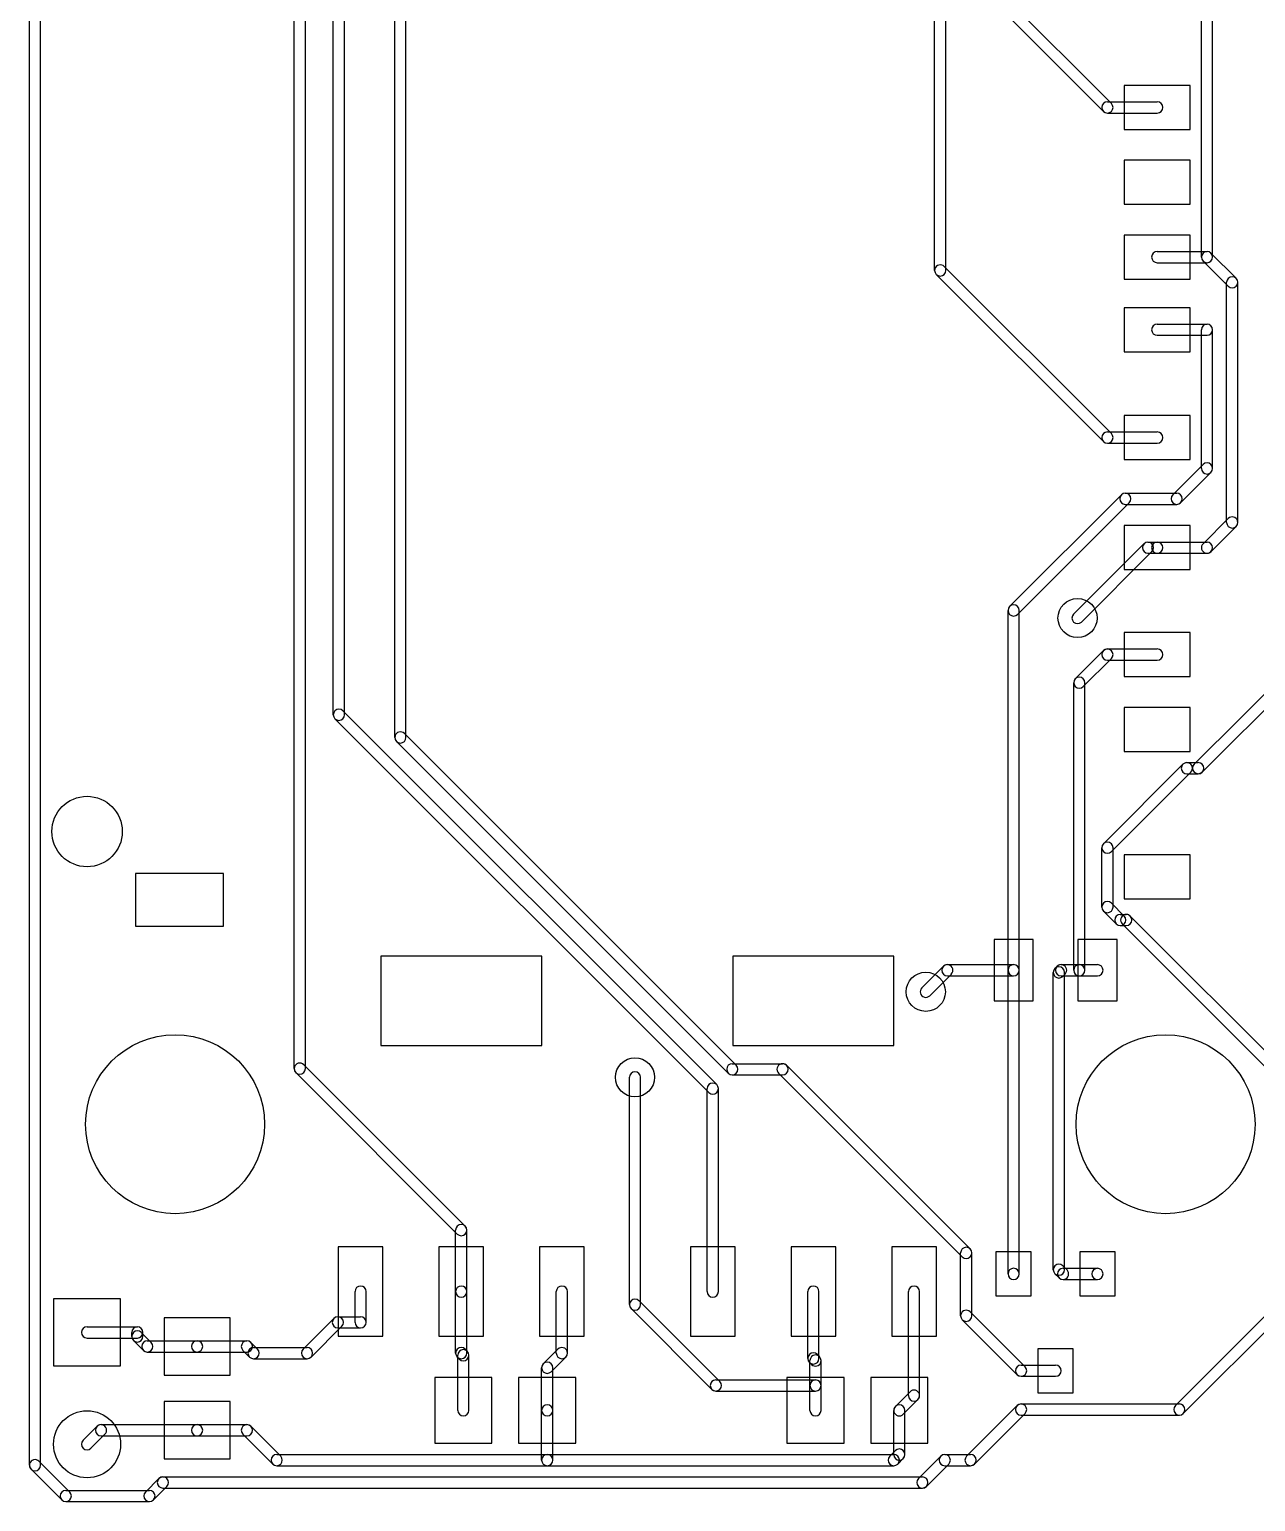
# Model space of a CAD drawing. Extents: x 67 to 209, y -168 to -95.
# Drawn here: x 67.69 to 95.54, y -167.07 to -133.63 of the extents above; entities that cross this region are included whole.
import ezdxf

# ---------------------------------------------------------------- set-up
doc = ezdxf.new("R2010")
doc.units = 0
doc.header["$MEASUREMENT"] = 0
doc.layers.add('BLACK', color=250, linetype='CONTINUOUS')

msp = doc.modelspace()

# ---------------------------------------------------------------- linework, layer by layer
at = {"layer": 'BLACK'}
for p, q in [((67.6916, -166.247), (67.6916, -121.689)), ((67.9456, -166.247), (67.9456, -121.689)), ((74.5946, -149.198), (74.5946, -126.322)), ((74.8486, -149.198), (74.8486, -126.322)), ((75.9912, -149.712), (75.9912, -126.681)), ((76.2452, -149.712), (76.2452, -126.681)), ((88.2544, -139.103), (88.2544, -129.273)), ((88.5084, -139.103), (88.5084, -129.273)), ((73.7052, -157.237), (73.7052, -129.432)), ((73.9592, -157.237), (73.9592, -129.432)), ((94.3143, -138.8), (94.3143, -129.691)), ((94.5683, -138.8), (94.5683, -129.691)), ((92.0889, -135.49), (88.9019, -132.303)), ((92.2685, -135.31), (89.0815, -132.123)), ((94.06, -134.9), (92.56, -134.9)), ((92.56, -134.9), (92.56, -135.9)), ((94.06, -135.9), (94.06, -134.9)), ((92.1787, -135.273), (93.31, -135.273)), ((92.1787, -135.527), (93.31, -135.527)), ((92.56, -135.9), (94.06, -135.9)), ((94.06, -136.6), (92.56, -136.6)), ((92.56, -136.6), (92.56, -137.6)), ((94.06, -137.6), (94.06, -136.6)), ((92.56, -137.6), (94.06, -137.6)), ((94.06, -138.3), (92.56, -138.3)), ((92.56, -138.3), (92.56, -139.3)), ((94.06, -139.3), (94.06, -138.3)), ((93.31, -138.673), (94.4413, -138.673)), ((94.5311, -138.71), (95.103, -139.282)), ((92.2685, -142.81), (88.4712, -139.013)), ((93.31, -138.927), (94.4413, -138.927)), ((94.3515, -138.89), (94.9234, -139.462)), ((92.0889, -142.99), (88.2916, -139.193)), ((92.56, -139.3), (94.06, -139.3)), ((94.8862, -144.828), (94.8862, -139.372)), ((95.1402, -144.828), (95.1402, -139.372)), ((94.06, -139.95), (92.56, -139.95)), ((92.56, -139.95), (92.56, -140.95)), ((94.06, -140.95), (94.06, -139.95)), ((93.31, -140.323), (94.4413, -140.323)), ((94.3143, -143.601), (94.3143, -140.45)), ((94.5683, -143.601), (94.5683, -140.45)), ((93.31, -140.577), (94.4413, -140.577)), ((92.56, -140.95), (94.06, -140.95)), ((94.06, -142.4), (92.56, -142.4)), ((92.56, -142.4), (92.56, -143.4)), ((94.06, -143.4), (94.06, -142.4)), ((92.1787, -142.773), (93.31, -142.773)), ((92.1787, -143.027), (93.31, -143.027)), ((92.56, -143.4), (94.06, -143.4)), ((94.3515, -143.511), (93.6624, -144.2)), ((94.5311, -143.691), (93.842, -144.38)), ((92.4951, -144.2), (89.9578, -146.737)), ((92.6748, -144.38), (90.1375, -146.917)), ((92.5851, -144.163), (93.7522, -144.163)), ((92.5851, -144.417), (93.7522, -144.417)), ((94.9228, -144.738), (94.3518, -145.311)), ((94.06, -144.9), (92.56, -144.9)), ((92.56, -144.9), (92.56, -145.9)), ((94.06, -145.9), (94.06, -144.9)), ((95.1027, -144.917), (94.5317, -145.49)), ((93.0102, -145.31), (91.4102, -146.91)), ((93.1, -145.273), (93.31, -145.273)), ((93.31, -145.273), (94.4413, -145.273)), ((93.1898, -145.49), (91.5898, -147.09)), ((93.1, -145.527), (93.31, -145.527)), ((93.31, -145.527), (94.4413, -145.527)), ((92.56, -145.9), (94.06, -145.9)), ((89.9205, -155), (89.9205, -146.827)), ((90.1745, -155), (90.1745, -146.827)), ((94.06, -147.33), (92.56, -147.33)), ((92.56, -147.33), (92.56, -148.33)), ((94.06, -148.33), (94.06, -147.33)), ((91.4494, -148.379), (92.0896, -147.741)), ((92.1787, -147.703), (93.31, -147.703)), ((91.6287, -148.558), (92.2689, -147.92)), ((92.1787, -147.957), (93.31, -147.957)), ((94.1505, -150.319), (96.3264, -148.151)), ((91.4126, -155), (91.4126, -148.469)), ((91.6666, -155), (91.6666, -148.469)), ((92.56, -148.33), (94.06, -148.33)), ((94.3298, -150.499), (96.5057, -148.331)), ((74.8114, -149.108), (83.3038, -157.6)), ((94.06, -149.03), (92.56, -149.03)), ((92.56, -149.03), (92.56, -150.03)), ((94.06, -150.03), (94.06, -149.03)), ((74.6318, -149.288), (83.1242, -157.78)), ((83.5671, -157.341), (76.0284, -149.802)), ((83.7467, -157.161), (76.208, -149.622)), ((92.56, -150.03), (94.06, -150.03)), ((92.0886, -152.127), (93.8943, -150.321)), ((93.9839, -150.284), (94.2419, -150.284)), ((92.2682, -152.307), (94.0739, -150.501)), ((93.9839, -150.538), (94.2419, -150.538)), ((92.0516, -153.568), (92.0516, -152.217)), ((92.3056, -153.568), (92.3056, -152.217)), ((94.06, -152.38), (92.56, -152.38)), ((92.56, -152.38), (92.56, -153.38)), ((94.06, -153.38), (94.06, -152.38)), ((72.1, -152.8), (70.1, -152.8)), ((70.1, -152.8), (70.1, -154)), ((72.1, -154), (72.1, -152.8)), ((92.5602, -153.771), (92.2688, -153.478)), ((92.56, -153.38), (94.06, -153.38)), ((92.3802, -153.95), (92.0888, -153.657)), ((92.4704, -153.733), (92.6057, -153.733)), ((97.4537, -158.528), (92.6956, -153.77)), ((70.1, -154), (72.1, -154)), ((92.4704, -153.987), (92.6057, -153.987)), ((97.2741, -158.708), (92.516, -153.95)), ((89.603, -154.302), (89.603, -155.699)), ((90.492, -154.302), (89.603, -154.302)), ((90.492, -155.699), (90.492, -154.302)), ((91.508, -154.302), (91.508, -155.699)), ((92.397, -154.302), (91.508, -154.302)), ((92.397, -155.699), (92.397, -154.302)), ((79.3288, -154.682), (75.6712, -154.682)), ((75.6712, -154.682), (75.6712, -156.714)), ((79.3288, -156.714), (79.3288, -154.682)), ((87.3288, -154.682), (83.6712, -154.682)), ((83.6712, -154.682), (83.6712, -156.714)), ((87.3288, -156.714), (87.3288, -154.682)), ((88.4531, -154.91), (87.963, -155.402)), ((88.6331, -155.089), (88.143, -155.581)), ((88.5435, -154.873), (90.0475, -154.873)), ((88.5435, -155.127), (90.0475, -155.127)), ((89.9205, -161.9), (89.9205, -155)), ((90.1745, -161.9), (90.1745, -155)), ((90.9487, -161.805), (90.9487, -155.051)), ((90.9859, -154.961), (91.0369, -154.91)), ((91.1267, -154.873), (91.5396, -154.873)), ((91.1267, -155.127), (91.5396, -155.127)), ((91.1655, -155.141), (91.2165, -155.09)), ((91.2027, -161.805), (91.2027, -155.051)), ((91.5396, -154.873), (91.9525, -154.873)), ((91.5396, -155.127), (91.9525, -155.127)), ((89.603, -155.699), (90.492, -155.699)), ((91.508, -155.699), (92.397, -155.699)), ((75.6712, -156.714), (79.3288, -156.714)), ((83.6712, -156.714), (87.3288, -156.714)), ((77.5898, -160.815), (73.922, -157.147)), ((83.6569, -157.124), (84.7987, -157.124)), ((89.0606, -161.333), (84.8885, -157.161)), ((77.4102, -160.995), (73.7424, -157.327)), ((81.3203, -162.598), (81.3203, -157.434)), ((81.5743, -162.598), (81.5743, -157.434)), ((83.6569, -157.378), (84.7987, -157.378)), ((88.881, -161.513), (84.7089, -157.341)), ((83.087, -162.302), (83.087, -157.69)), ((83.341, -162.302), (83.341, -157.69)), ((77.373, -162.302), (77.373, -160.905)), ((77.627, -162.302), (77.627, -160.905)), ((75.722, -161.286), (74.706, -161.286)), ((74.706, -161.286), (74.706, -163.318)), ((75.722, -163.318), (75.722, -161.286)), ((78.008, -161.286), (76.992, -161.286)), ((76.992, -161.286), (76.992, -163.318)), ((78.008, -163.318), (78.008, -161.286)), ((80.294, -161.286), (79.278, -161.286)), ((79.278, -161.286), (79.278, -163.318)), ((80.294, -163.318), (80.294, -161.286)), ((83.722, -161.286), (82.706, -161.286)), ((82.706, -161.286), (82.706, -163.318)), ((83.722, -163.318), (83.722, -161.286)), ((86.008, -161.286), (84.992, -161.286)), ((84.992, -161.286), (84.992, -163.318)), ((86.008, -163.318), (86.008, -161.286)), ((88.294, -161.286), (87.278, -161.286)), ((87.278, -161.286), (87.278, -163.318)), ((88.294, -163.318), (88.294, -161.286)), ((88.8438, -162.852), (88.8438, -161.423)), ((89.0978, -162.852), (89.0978, -161.423)), ((89.6475, -161.4), (89.6475, -162.401)), ((90.4476, -161.4), (89.6475, -161.4)), ((90.4476, -162.401), (90.4476, -161.4)), ((91.5525, -161.4), (91.5525, -162.401)), ((92.3526, -161.4), (91.5525, -161.4)), ((92.3526, -162.401), (92.3526, -161.4)), ((91.2608, -161.81), (91.1654, -161.715)), ((91.1712, -161.773), (91.9523, -161.773)), ((91.9523, -161.773), (91.9525, -161.773)), ((92.0421, -161.81), (92.0423, -161.81)), ((89.9205, -161.9), (89.9205, -161.9)), ((90.1745, -161.9), (90.1745, -161.9)), ((91.0815, -161.99), (90.9861, -161.895)), ((91.1712, -162.027), (91.9523, -162.027)), ((91.8625, -161.99), (91.8627, -161.99)), ((91.9523, -162.027), (91.9525, -162.027)), ((69.762, -162.468), (68.238, -162.468)), ((68.238, -162.468), (68.238, -163.992)), ((69.762, -163.992), (69.762, -162.468)), ((75.087, -163.001), (75.087, -162.302)), ((75.341, -163.001), (75.341, -162.302)), ((77.373, -163.699), (77.373, -162.302)), ((77.627, -163.699), (77.627, -162.302)), ((79.659, -163.699), (79.659, -162.302)), ((79.913, -163.699), (79.913, -162.302)), ((81.5369, -162.508), (83.3735, -164.345)), ((85.373, -163.822), (85.373, -162.302)), ((85.627, -163.822), (85.627, -162.302)), ((87.659, -164.666), (87.659, -162.302)), ((87.913, -164.666), (87.913, -162.302)), ((89.6475, -162.401), (90.4476, -162.401)), ((91.5525, -162.401), (92.3526, -162.401)), ((81.3573, -162.688), (83.1939, -164.525)), ((90.3085, -164.01), (89.0606, -162.762)), ((95.9226, -162.692), (93.723, -164.892)), ((96.1022, -162.872), (93.9026, -165.071)), ((69, -163.103), (70.1433, -163.103)), ((72.2493, -162.897), (70.7507, -162.897)), ((70.7507, -162.897), (70.7507, -164.198)), ((72.2493, -164.198), (72.2493, -162.897)), ((73.9081, -163.609), (74.6076, -162.912)), ((74.0874, -163.788), (74.7869, -163.091)), ((74.6968, -162.874), (75.214, -162.874)), ((74.6968, -163.128), (75.214, -163.128)), ((90.1289, -164.19), (88.881, -162.942)), ((69, -163.357), (70.1433, -163.357)), ((70.0163, -163.321), (70.0163, -163.23)), ((70.0533, -163.411), (70.2795, -163.638)), ((70.2332, -163.231), (70.4594, -163.458)), ((70.2703, -163.321), (70.2703, -163.23)), ((70.3694, -163.421), (71.5, -163.421)), ((71.5, -163.421), (72.6306, -163.421)), ((72.72, -163.458), (72.8719, -163.609)), ((74.706, -163.318), (75.722, -163.318)), ((76.992, -163.318), (78.008, -163.318)), ((79.278, -163.318), (80.294, -163.318)), ((82.706, -163.318), (83.722, -163.318)), ((84.992, -163.318), (86.008, -163.318)), ((87.278, -163.318), (88.294, -163.318)), ((70.3694, -163.675), (71.5, -163.675)), ((71.373, -163.548), (71.373, -163.548)), ((71.5, -163.675), (72.6306, -163.675)), ((71.627, -163.548), (71.627, -163.548)), ((72.541, -163.638), (72.6929, -163.789)), ((72.7823, -163.572), (73.9982, -163.572)), ((72.7823, -163.826), (73.9982, -163.826)), ((77.4098, -163.789), (77.4574, -163.836)), ((77.4205, -165), (77.4205, -163.747)), ((77.5901, -163.61), (77.6377, -163.657)), ((77.6745, -165), (77.6745, -163.747)), ((79.3627, -163.943), (79.6962, -163.609)), ((79.5423, -164.122), (79.8758, -163.789)), ((85.4205, -164.435), (85.4205, -163.869)), ((85.6368, -163.779), (85.5893, -163.732)), ((85.6745, -164.435), (85.6745, -163.869)), ((90.6, -163.599), (90.6, -164.6)), ((91.4001, -163.599), (90.6, -163.599)), ((91.4001, -164.6), (91.4001, -163.599)), ((68.238, -163.992), (69.762, -163.992)), ((70.7507, -164.198), (72.2493, -164.198)), ((79.3255, -165), (79.3255, -164.033)), ((79.5795, -165), (79.5795, -164.033)), ((85.4582, -163.959), (85.4107, -163.912)), ((90.2187, -163.973), (91, -163.973)), ((78.1977, -164.251), (76.8973, -164.251)), ((76.8973, -164.251), (76.8973, -165.749)), ((78.1977, -165.749), (78.1977, -164.251)), ((80.1027, -164.251), (78.8023, -164.251)), ((78.8023, -164.251), (78.8023, -165.749)), ((80.1027, -165.749), (80.1027, -164.251)), ((83.2835, -164.308), (85.5475, -164.308)), ((86.1977, -164.251), (84.8973, -164.251)), ((84.8973, -164.251), (84.8973, -165.749)), ((85.4205, -165), (85.4205, -164.435)), ((85.6745, -165), (85.6745, -164.435)), ((86.1977, -165.749), (86.1977, -164.251)), ((88.1027, -164.251), (86.8023, -164.251)), ((86.8023, -164.251), (86.8023, -165.749)), ((88.1027, -165.749), (88.1027, -164.251)), ((90.2187, -164.227), (91, -164.227)), ((72.2493, -164.802), (70.7507, -164.802)), ((70.7507, -164.802), (70.7507, -166.103)), ((72.2493, -166.103), (72.2493, -164.802)), ((83.2835, -164.562), (85.5475, -164.562)), ((87.6959, -164.576), (87.3627, -164.911)), ((87.8758, -164.755), (87.5426, -165.09)), ((90.2186, -164.855), (93.8128, -164.855)), ((90.6, -164.6), (91.4001, -164.6)), ((79.3255, -166.131), (79.3255, -165)), ((79.5795, -166.131), (79.5795, -165)), ((87.3255, -166.004), (87.3255, -165)), ((87.5795, -166.004), (87.5795, -165)), ((90.1288, -164.892), (88.9797, -166.041)), ((90.3084, -165.071), (89.1593, -166.221)), ((90.2186, -165.109), (93.8128, -165.109)), ((68.9101, -165.68), (69.2278, -165.362)), ((69.0897, -165.86), (69.4074, -165.542)), ((69.3175, -165.325), (71.4995, -165.325)), ((71.4097, -165.542), (71.4102, -165.542)), ((71.4995, -165.325), (72.6306, -165.325)), ((71.5893, -165.362), (71.5898, -165.363)), ((72.5406, -165.542), (73.2191, -166.221)), ((72.7202, -165.362), (73.3987, -166.041)), ((69.3175, -165.579), (71.4995, -165.579)), ((71.4995, -165.579), (72.6306, -165.579)), ((76.8973, -165.749), (78.1977, -165.749)), ((78.8023, -165.749), (80.1027, -165.749)), ((84.8973, -165.749), (86.1977, -165.749)), ((86.8023, -165.749), (88.1027, -165.749)), ((68.6063, -166.855), (67.9084, -166.157)), ((70.7507, -166.103), (72.2493, -166.103)), ((73.3087, -166.004), (79.4525, -166.004)), ((79.4525, -166.004), (87.3254, -166.004)), ((87.3627, -165.914), (87.2356, -166.041)), ((87.5423, -166.094), (87.4152, -166.221)), ((88.3944, -166.041), (87.8857, -166.55)), ((88.4842, -166.004), (89.0695, -166.004)), ((68.4267, -167.035), (67.7288, -166.337)), ((70.6337, -166.55), (70.3282, -166.855)), ((70.7235, -166.512), (87.9755, -166.512)), ((73.3087, -166.258), (79.4525, -166.258)), ((79.4525, -166.258), (87.3254, -166.258)), ((88.574, -166.221), (88.0653, -166.729)), ((88.4842, -166.258), (89.0695, -166.258)), ((68.5165, -166.818), (70.418, -166.818)), ((70.8133, -166.729), (70.5078, -167.035)), ((70.7235, -166.766), (87.9755, -166.766)), ((68.5165, -167.072), (70.418, -167.072))]:
    msp.add_line(p, q, dxfattribs=at)
for centre, radius in [((91.5, -147), 0.4445), ((69, -151.85), 0.8), ((88.0526, -155.491), 0.4445), ((71, -158.5), 2.032), ((93.5, -158.5), 2.032), ((81.4473, -157.434), 0.4445), ((69, -165.77), 0.762)]:
    msp.add_circle(centre, radius, dxfattribs=at)
for centre, start, end in [((92.1787, -135.4), 90, 270), ((92.1787, -135.4), 225, 405), ((93.31, -135.4), 270, 450), ((93.31, -138.8), 90, 270), ((94.4413, -138.8), 45, 225), ((94.4413, -138.8), 270, 450), ((88.3814, -139.103), 405, 585), ((88.3814, -139.103), 180, 360), ((94.4413, -138.8), 180, 360), ((95.0132, -139.372), 360, 540), ((95.0132, -139.372), 225, 405), ((93.31, -140.45), 90, 270), ((94.4413, -140.45), 360, 540), ((94.4413, -140.45), 270, 450), ((92.1787, -142.9), 90, 270), ((93.31, -142.9), 270, 450), ((92.1787, -142.9), 225, 405), ((94.4413, -143.601), -45, 135), ((94.4413, -143.601), 180, 360), ((92.5851, -144.29), 90, 270), ((92.585, -144.29), -45, 135), ((93.7522, -144.29), 135, 315), ((93.7522, -144.29), 270, 450), ((95.0127, -144.828), -44.9, 135.1), ((95.0132, -144.828), 180, 360), ((93.1, -145.4), 90, 270), ((93.1, -145.4), -45, 135), ((93.31, -145.4), 90, 270), ((93.31, -145.4), 270, 450), ((94.4418, -145.4), 135.1, 315.1), ((94.4413, -145.4), 270, 450), ((90.0475, -146.827), 360, 540), ((90.0477, -146.827), 135, 315), ((91.5, -147), 135, 315), ((92.1787, -147.83), 90, 270), ((92.1792, -147.831), 314.9, 494.9), ((93.31, -147.83), 270, 450), ((91.5391, -148.468), 134.9, 314.9), ((91.5396, -148.469), 360, 540), ((74.7216, -149.198), 45, 225), ((74.7216, -149.198), 180, 360), ((76.1182, -149.712), 405, 585), ((76.1182, -149.712), 180, 360), ((93.9839, -150.411), 90, 270), ((93.9841, -150.411), 315, 495), ((94.2401, -150.409), 134.9, 314.9), ((94.2419, -150.411), 270, 450), ((92.1784, -152.217), 135, 315), ((92.1786, -152.217), 360, 540), ((92.1788, -153.568), 404.9, 584.9), ((92.1786, -153.568), 180, 360), ((92.4704, -153.86), 90, 270), ((92.4702, -153.86), 224.9, 404.9), ((92.6058, -153.86), 405, 585), ((92.6057, -153.86), 270, 450), ((88.5435, -155), 90, 270), ((88.5431, -155), -44.9, 135.1), ((90.0475, -155), 360, 540), ((90.0475, -155), 180, 360), ((90.0475, -155), 270, 450), ((91.0757, -155.051), 360, 540), ((91.0757, -155.051), 135, 315), ((91.1267, -155), 90, 270), ((91.1267, -155), 315, 495), ((91.5396, -155), 90, 270), ((91.5396, -155), 180, 360), ((91.5396, -155), 270, 450), ((91.9525, -155), 270, 450), ((88.053, -155.491), 135.1, 315.1), ((73.8322, -157.237), 405, 585), ((83.6569, -157.251), 90, 270), ((83.6569, -157.251), 225, 405), ((84.7987, -157.251), 405, 585), ((84.7987, -157.251), 270, 450), ((73.8322, -157.237), 180, 360), ((81.4473, -157.434), 360, 540), ((83.214, -157.69), 360, 540), ((83.214, -157.69), 225, 405), ((77.5, -160.905), 360, 540), ((77.5, -160.905), 225, 405), ((88.9708, -161.423), 360, 540), ((88.9708, -161.423), 225, 405), ((90.0475, -161.9), 360, 540), ((91.0757, -161.805), 405.1, 585.1), ((91.0757, -161.805), 180, 360), ((91.1712, -161.9), 90, 270), ((91.1712, -161.9), 225.1, 405.1), ((91.9523, -161.9), 90, 270), ((91.9523, -161.9), 45, 225), ((91.9525, -161.9), 225, 405), ((91.9523, -161.9), 270, 450), ((91.9525, -161.9), 270, 450), ((75.214, -162.302), 360, 540), ((77.5, -162.302), 360, 540), ((79.786, -162.302), 360, 540), ((85.5, -162.302), 360, 540), ((87.786, -162.302), 360, 540), ((90.0475, -161.9), 180, 360), ((90.0475, -161.9), 180, 360), ((77.5, -162.302), 180, 360), ((81.4471, -162.598), 45, 225), ((83.214, -162.302), 180, 360), ((81.4473, -162.598), 180, 360), ((88.9708, -162.852), 405, 585), ((88.9708, -162.852), 180, 360), ((69, -163.23), 90, 270), ((70.1433, -163.23), 360, 540), ((70.1433, -163.321), 44.9, 224.9), ((70.1433, -163.23), 270, 450), ((74.6968, -163.001), 90, 270), ((74.6973, -163.001), 314.9, 494.9), ((75.214, -163.001), 180, 360), ((75.214, -163.001), 270, 450), ((70.1433, -163.321), 180, 360), ((70.3694, -163.548), 90, 270), ((70.3694, -163.548), 224.9, 404.9), ((71.5, -163.548), 360, 540), ((71.5, -163.548), 90, 270), ((71.5, -163.548), 270, 450), ((72.6305, -163.548), 45.2, 225.2), ((72.6306, -163.548), 270, 450), ((71.5, -163.548), 180, 360), ((72.7823, -163.699), 90, 270), ((72.7824, -163.699), 225.2, 405.2), ((73.9977, -163.699), 134.9, 314.9), ((73.9982, -163.699), 270, 450), ((77.5, -163.699), 44.8, 224.8), ((77.5, -163.699), 180, 360), ((77.5475, -163.747), 360, 540), ((77.5475, -163.747), 224.8, 404.8), ((79.786, -163.699), 180, 360), ((79.786, -163.699), 315, 495), ((85.5, -163.822), 405.3, 585.3), ((85.5, -163.822), 180, 360), ((85.5475, -163.869), 360, 540), ((85.5475, -163.869), 225.3, 405.3), ((79.4525, -164.033), 360, 540), ((79.4525, -164.033), 135, 315), ((90.2187, -164.1), 90, 270), ((90.2187, -164.1), 225, 405), ((91, -164.1), 270, 450), ((83.2835, -164.435), 90, 270), ((83.2837, -164.435), 225, 405), ((85.5475, -164.435), 360, 540), ((85.5475, -164.435), 180, 360), ((85.5475, -164.435), 270, 450), ((87.7858, -164.666), -44.9, 135.1), ((79.4525, -165), 360, 540), ((87.4525, -165), 360, 540), ((87.786, -164.666), 180, 360), ((90.2186, -164.982), 90, 270), ((90.2186, -164.982), -45, 135), ((93.8128, -164.982), 270, 450), ((77.5475, -165), 180, 360), ((79.4525, -165), 180, 360), ((85.5475, -165), 180, 360), ((87.4527, -165), 135.1, 315.1), ((93.8128, -164.982), 135, 315), ((69.3175, -165.452), 90, 270), ((69.3176, -165.452), 315, 495), ((71.4995, -165.452), 90, 270), ((71.4995, -165.452), 45, 225), ((71.5, -165.453), 225, 405), ((71.4995, -165.452), 270, 450), ((72.6304, -165.452), 45, 225), ((72.6306, -165.452), 270, 450), ((68.9999, -165.77), 135, 315), ((87.4525, -166.004), -45, 135), ((67.8186, -166.247), 405, 585), ((73.3087, -166.131), 90, 270), ((73.3089, -166.131), 225, 405), ((79.4525, -166.131), 90, 270), ((79.4525, -166.131), 180, 360), ((79.4525, -166.131), 270, 450), ((87.3254, -166.131), 135, 315), ((87.3254, -166.131), 270, 450), ((87.4525, -166.004), 180, 360), ((88.4842, -166.131), 90, 270), ((88.4842, -166.131), -45, 135), ((89.0695, -166.131), 135, 315), ((89.0695, -166.131), 270, 450), ((67.8186, -166.247), 180, 360), ((70.7235, -166.639), 90, 270), ((70.7235, -166.639), -45, 135), ((87.9755, -166.639), 135, 315), ((87.9755, -166.639), 270, 450), ((68.5165, -166.945), 90, 270), ((68.5165, -166.945), 225, 405), ((70.418, -166.945), 135, 315), ((70.418, -166.945), 270, 450)]:
    msp.add_arc(centre, 0.127, start, end, dxfattribs=at)

doc.saveas('drawing.dxf')
